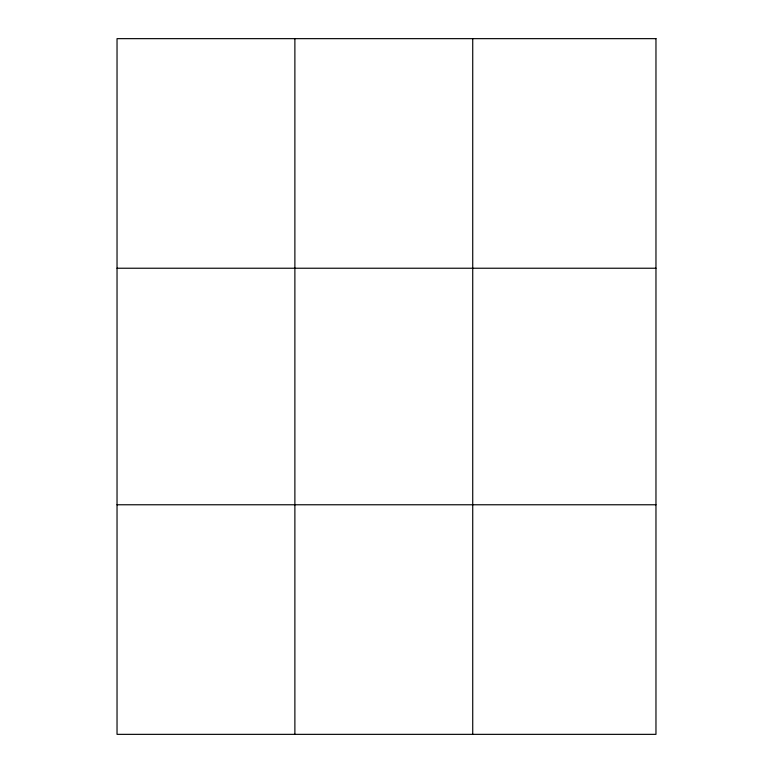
<?xml version="1.0" encoding="UTF-8"?>
<svg xmlns="http://www.w3.org/2000/svg" width="773" height="773" viewBox="0 0 773 773"><rect width="100%" height="100%" fill="white"/><g stroke="black" fill="none" stroke-linecap="round" stroke-linejoin="round"><path stroke-width="1.16" d="M294.88 734.35L294.88 38.65M472.728 734.35L472.728 38.65M117.032 268.231L655.968 268.231M117.032 504.769L655.968 504.769M655.968 38.65L117.032 38.65L117.032 734.35L655.968 734.35L655.968 38.65"/></g></svg>
